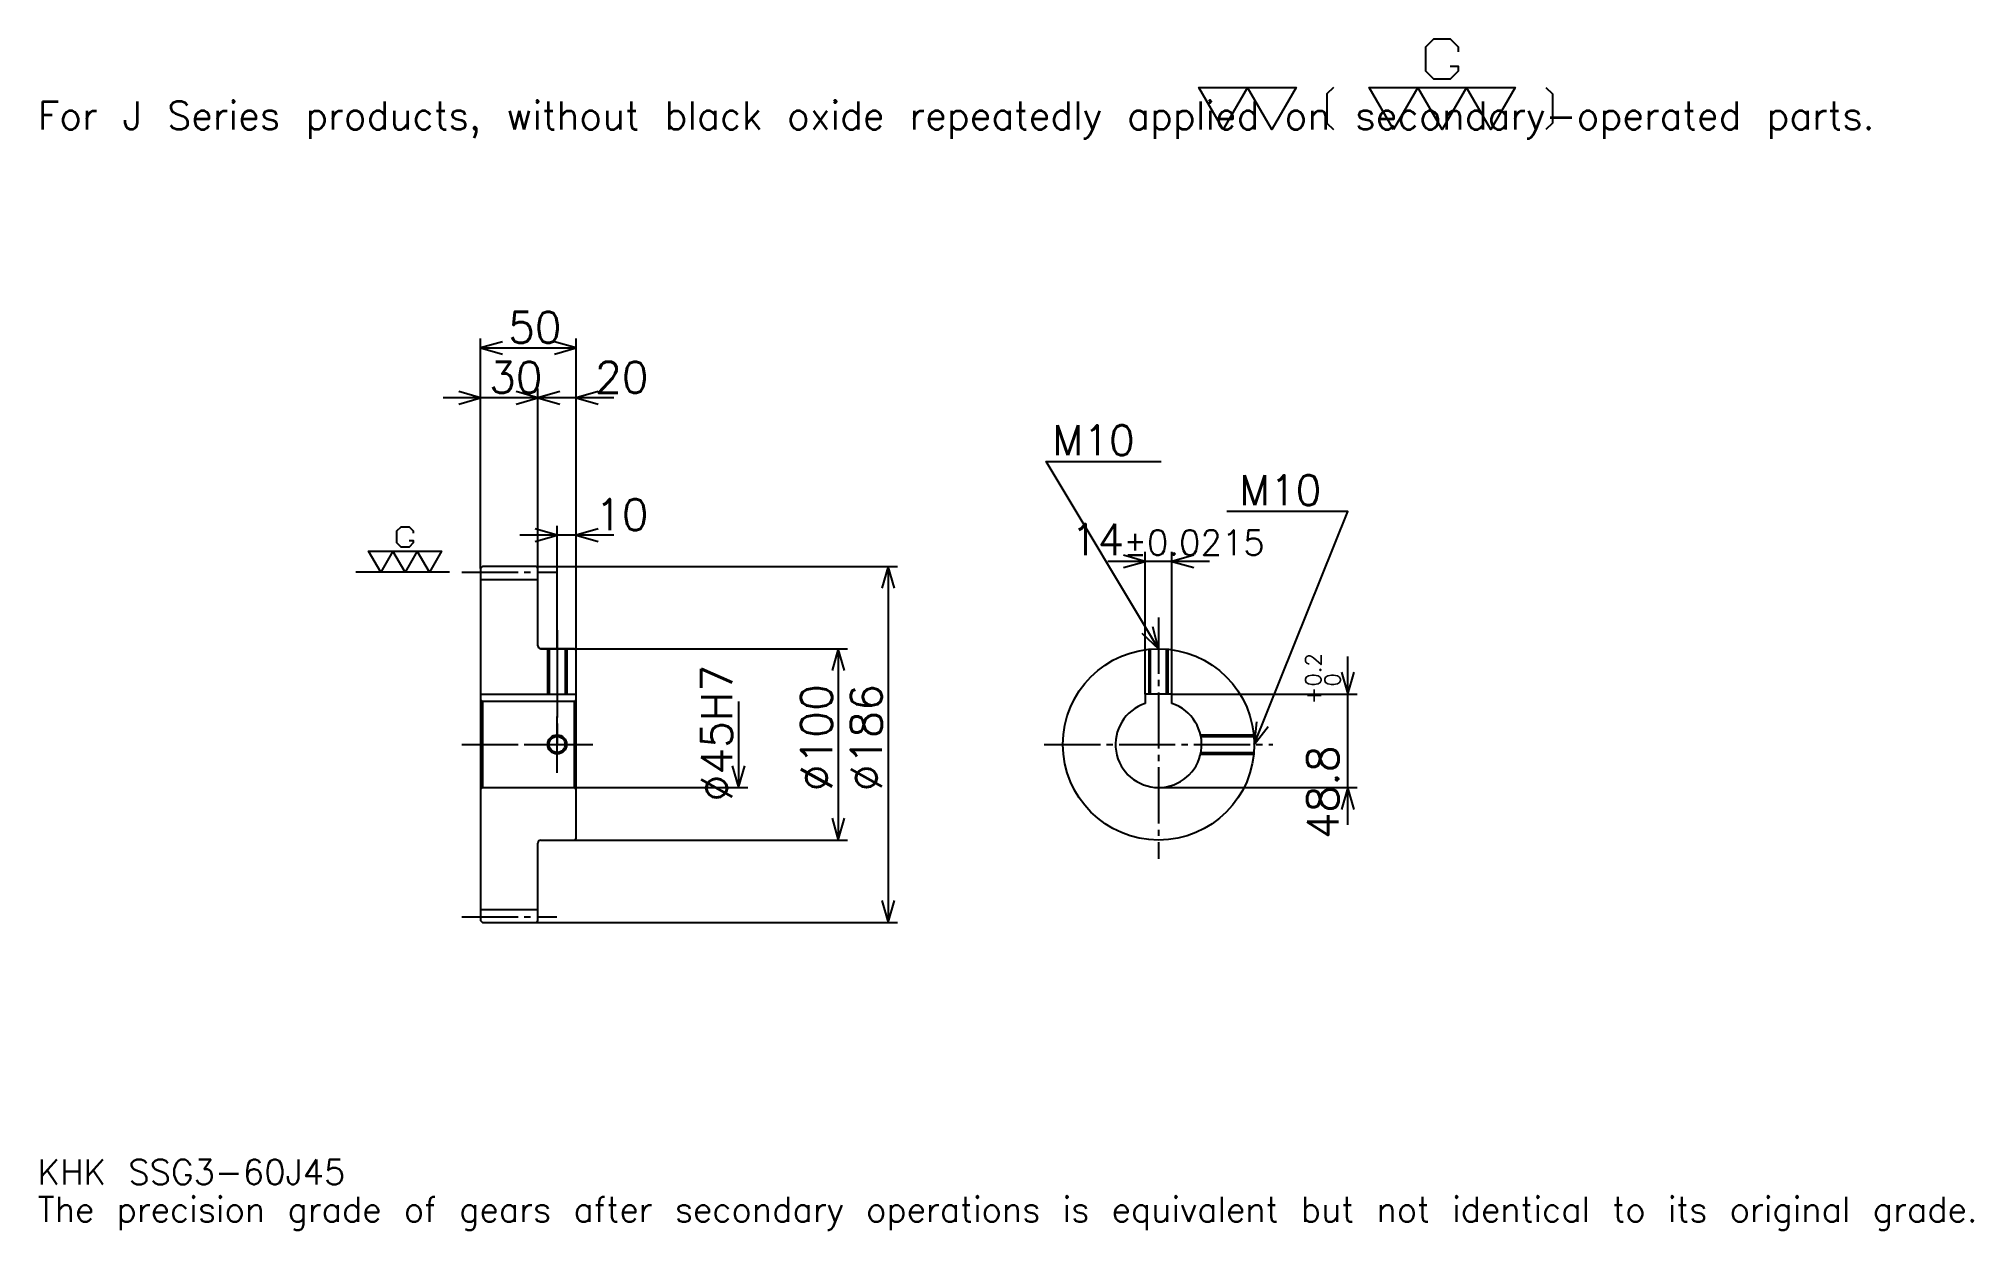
# Model space of a CAD drawing. Extents: x 33 to 1044, y 12 to 634.
import ezdxf

# ---------------------------------------------------------------- set-up
doc = ezdxf.new("R2010")
doc.units = 0
doc.linetypes.add('DASHDOT', pattern=[39.130436, 29.347826, -3.26087, 3.26087, -3.26087])
doc.layers.get('0').update_dxf_attribs({"linetype": 'CONTINUOUS'})
doc.layers.add('DASHDOT', color=6, linetype='DASHDOT')
doc.styles.add('KANJI', font='TXT', dxfattribs={"bigfont": 'BIGFONT'})

msp = doc.modelspace()

# ---------------------------------------------------------------- linework, layer by layer
at = {"color": 5}
for p, q in [((264.130432, 358.760864), (264.130432, 477.782593)), ((314.130432, 358.760864), (314.130432, 477.782593)), ((264.130432, 472.891296), (314.130432, 472.891296)), ((313.695648, 446.804352), (244.565216, 446.804352)), ((333.695648, 446.804352), (274.565216, 446.804352)), ((294.130432, 358.760864), (294.130432, 451.695679)), ((333.695648, 375.065216), (284.565216, 375.065216)), ((304.130432, 358.760864), (304.130432, 379.956512)), ((611.478271, 292.060852), (611.478271, 366.304352)), ((625.478271, 292.060852), (625.478271, 366.304352)), ((264.130432, 357.760864), (264.130432, 358.760864)), ((293.130432, 358.760864), (314.130432, 358.760864)), ((294.130432, 357.760864), (294.130432, 358.760864)), ((304.130432, 315.760864), (304.130432, 358.760864)), ((304.130432, 315.760864), (304.130432, 358.760864)), ((314.130432, 358.760864), (482.065216, 358.760864)), ((314.130432, 314.760864), (314.130432, 358.760864)), ((477.173889, 358.760864), (477.173889, 172.760864)), ((645.043457, 361.413025), (591.913086, 361.413025)), ((295.630432, 315.760864), (314.130432, 315.760864)), ((314.130432, 315.760864), (455.978271, 315.760864)), ((451.086975, 315.760864), (451.086975, 215.760864)), ((717.391296, 223.695648), (717.391296, 311.626068)), ((398.913025, 288.260864), (398.913025, 243.260864)), ((625.478271, 292.060852), (722.282593, 292.060852)), ((314.130432, 243.260864), (403.804352, 243.260864)), ((618.478271, 243.260864), (722.282593, 243.260864)), ((295.630432, 215.760864), (314.130432, 215.760864)), ((314.130432, 215.760864), (455.978271, 215.760864)), ((293.130432, 172.760864), (314.130432, 172.760864)), ((314.130432, 172.760864), (482.065216, 172.760864))]:
    msp.add_line(p, q, dxfattribs=at)
at = {"color": 7}
msp.add_line((247.82608, 355.760864), (198.91304, 355.760864), dxfattribs=at)
at = {"color": 4}
for p, q in [((264.130432, 352.010864), (294.130432, 352.010864)), ((264.130432, 292.060852), (314.130432, 292.060852)), ((265.130432, 288.260864), (265.130432, 243.260864)), ((313.130432, 288.260864), (314.130432, 289.260864)), ((313.130432, 243.260864), (314.130432, 242.260864)), ((264.130432, 179.510864), (294.130432, 179.510864))]:
    msp.add_line(p, q, dxfattribs=at)
at = {"color": 7}
for points in [[(770.869507, 620.021729), (775.108643, 620.021729), (775.108643, 617.478271), (770.869507, 613.239136), (762.391296, 613.239136), (758.152161, 617.478271), (758.152161, 630.195679), (762.391296, 634.434814), (770.869507, 634.434814), (775.108643, 630.195679), (775.108643, 627.652222)], [(652.173889, 586.956543), (639.456482, 609), (690.32605, 609), (677.608643, 586.956543), (664.891296, 609), (652.173889, 586.956543)], [(709.82605, 609), (706.434753, 605.608704), (706.434753, 590.347839), (709.82605, 586.956543)], [(741.195618, 586.956543), (728.478271, 609), (804.782593, 609), (792.065186, 586.956543), (779.347778, 609), (766.630432, 586.956543), (753.913025, 609), (741.195618, 586.956543)], [(820.891296, 609), (824.282593, 605.608704), (824.282593, 590.347839), (820.891296, 586.956543)], [(226.793472, 372.293457), (228.91304, 372.293457), (228.91304, 371.021729), (226.793472, 368.902161), (222.554352, 368.902161), (220.434784, 371.021729), (220.434784, 377.380432), (222.554352, 379.5), (226.793472, 379.5), (228.91304, 377.380432), (228.91304, 376.108704)], [(211.956512, 355.760864), (205.597824, 366.782593), (243.75, 366.782593), (237.391296, 355.760864), (231.032608, 366.782593), (224.67392, 355.760864), (218.315216, 366.782593), (211.956512, 355.760864)]]:
    msp.add_lwpolyline(points, dxfattribs=at)
at = {"color": 5}
for points in [[(275.543488, 476.152161), (264.130432, 472.891296), (275.543488, 469.630432)], [(302.717377, 469.630432), (314.130432, 472.891296), (302.717377, 476.152161)], [(252.717392, 443.543488), (264.130432, 446.804352), (252.717392, 450.065216)], [(282.717377, 443.543488), (294.130432, 446.804352), (282.717377, 450.065216)], [(305.543488, 450.065216), (294.130432, 446.804352), (305.543488, 443.543488)], [(325.543488, 450.065216), (314.130432, 446.804352), (325.543488, 443.543488)], [(618.478271, 315.760864), (559.782593, 413.586945), (619.782593, 413.586945)], [(668.478271, 265.760864), (717.391296, 387.5), (654.130432, 387.5)], [(292.717377, 371.804352), (304.130432, 375.065216), (292.717377, 378.32608)], [(325.543488, 378.32608), (314.130432, 375.065216), (325.543488, 371.804352)], [(600.065186, 358.152161), (611.478271, 361.413025), (600.065186, 364.67392)], [(636.891357, 364.67392), (625.478271, 361.413025), (636.891357, 358.152161)], [(480.434753, 347.347839), (477.173889, 358.760864), (473.913025, 347.347839)], [(609.81012, 323.869751), (618.478271, 315.760864), (615.402466, 327.225159)], [(454.347839, 304.347809), (451.086975, 315.760864), (447.826111, 304.347809)], [(714.130432, 303.473907), (717.391296, 292.060852), (720.652161, 303.473907)], [(669.70752, 277.566803), (668.478271, 265.760864), (675.759033, 275.135376)], [(395.652161, 254.673904), (398.913025, 243.260864), (402.173889, 254.673904)], [(720.652161, 231.847824), (717.391296, 243.260864), (714.130432, 231.847824)], [(447.826111, 227.173904), (451.086975, 215.760864), (454.347839, 227.173904)], [(473.913025, 184.173904), (477.173889, 172.760864), (480.434753, 184.173904)]]:
    msp.add_lwpolyline(points, dxfattribs=at)
at = {"color": 4}
for points in [[(294.130432, 317.260864), (294.130432, 357.760864), (293.130432, 358.760864), (265.130432, 358.760864), (264.130432, 357.760864), (264.130432, 242.260864)], [(295.630432, 215.760864), (313.130432, 215.760864), (314.130432, 216.760864), (314.130432, 314.760864), (313.130432, 315.760864), (295.630432, 315.760864)], [(299.130432, 315.760864), (299.130432, 292.060852)], [(299.94043, 315.760864), (299.94043, 292.060852)], [(308.320435, 315.760864), (308.320435, 292.060852)], [(309.130432, 315.760864), (309.130432, 292.060852)], [(613.478271, 292.060852), (613.478271, 315.510223)], [(614.288269, 292.060852), (614.288269, 315.584991)], [(622.668274, 292.060852), (622.668274, 315.584991)], [(623.478271, 292.060852), (623.478271, 315.510223)], [(264.130432, 242.260864), (265.130432, 243.260864), (313.130432, 243.260864), (313.130432, 288.260864), (265.130432, 288.260864), (264.130432, 289.260864)], [(625.478271, 287.144257), (625.478271, 292.060852), (611.478271, 292.060852), (611.478271, 287.144257)], [(640.415649, 270.760864), (668.227661, 270.760864)], [(640.584717, 269.950867), (668.302368, 269.950867)], [(640.415649, 260.760864), (668.227661, 260.760864)], [(640.584717, 261.570862), (668.302368, 261.570862)], [(264.130432, 242.260864), (264.130432, 173.760864), (265.130432, 172.760864), (293.130432, 172.760864), (294.130432, 173.760864), (294.130432, 214.260864)]]:
    msp.add_lwpolyline(points, dxfattribs=at)
for centre, radius in [((618.478271, 265.760864), 50), ((304.130432, 265.760864), 4.19)]:
    msp.add_circle(centre, radius, dxfattribs=at)
at = {"color": 7}
msp.add_circle((304.130432, 265.760864), 5, dxfattribs=at)
at = {"color": 4}
for centre, radius, start, end in [((295.630432, 317.260864), 1.5, 180, 270), ((618.478271, 265.760864), 22.5, 108.12620381, 71.87379619), ((295.630432, 214.260864), 1.5, 90, 180)]:
    msp.add_arc(centre, radius, start, end, dxfattribs=at)
at = {"layer": 'DASHDOT', "color": 7}
for p, q in [((254.347824, 355.760864), (303.913025, 355.760864)), ((618.478271, 332.065216), (618.478271, 205.978256)), ((304.130432, 315.760864), (304.130432, 265.760864)), ((254.347824, 265.760864), (323.913025, 265.760864)), ((558.695679, 265.760864), (678.260864, 265.760864)), ((254.347824, 175.760864), (303.913025, 175.760864))]:
    msp.add_line(p, q, dxfattribs=at)
for points in [[(304.130432, 325.543457), (304.130432, 282.278259)], [(304.130432, 250.978256), (304.130432, 280.543488)], [(289.347839, 265.760864), (318.913025, 265.760864)]]:
    msp.add_lwpolyline(points, dxfattribs=at)

# ---------------------------------------------------------------- texts
at = {"color": 7, "style": 'KANJI'}
for s, height, p in [('For J Series products, without black oxide repeatedly applied on secondary-operated parts.', 14.673913, (32.608696, 586.956543)), ('50', 16.304348, (278.532593, 475.5)), ('30', 16.304348, (268.532593, 449.413025)), ('20', 16.304348, (323.913025, 449.413025)), ('M10', 15.652175, (563.043457, 416.847839)), ('M10', 15.652175, (660.652161, 390.760864)), ('10', 16.304348, (323.913025, 377.67392)), ('14', 16.304348, (572.594604, 364.67392)), ('%%p0.0215', 13.043478, (600.146973, 364.67392)), ('KHK SSG3-60J45', 13.043478, (32.608696, 35.869564)), ('The precision grade of gears after secondary operations is equivalent but not identical to its original grade.', 13.043478, (32.608696, 16.304348))]:
    msp.add_text(s, height=height, dxfattribs=at).set_placement(p)
for s, height, p in [('%%c45H7', 16.304348, (395.652161, 236.005432)), ('0.2', 8.152174, (703.369568, 295.993439)), ('%%c100', 16.304348, (447.826111, 241.304352)), ('%%c186', 16.304348, (473.913025, 241.304352)), ('+', 8.152174, (703.369568, 286.863007)), ('0', 8.152174, (713.478271, 295.993439)), ('48.8', 16.304348, (712.5, 216.291321))]:
    msp.add_text(s, height=height, rotation=90, dxfattribs=at).set_placement(p)

doc.saveas('drawing.dxf')
